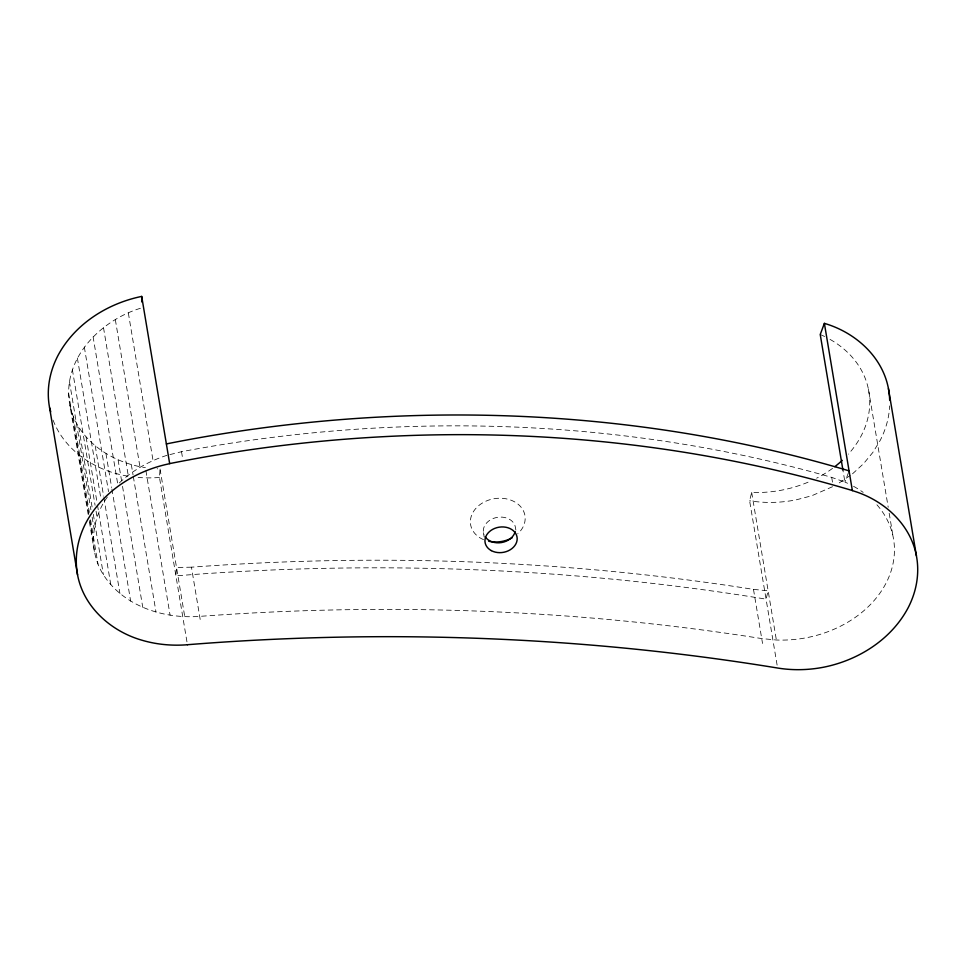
<?xml version="1.0" encoding="UTF-8"?>
<svg xmlns="http://www.w3.org/2000/svg" width="966" height="966" viewBox="0 0 966 966"><rect width="100%" height="100%" fill="white"/><g stroke="black" fill="none" stroke-linecap="round" stroke-linejoin="round"><path stroke-width="0.72" stroke-dasharray="4.83 3.62" d="M88.148 514.298L69.878 405.08C61.16 359.171 100.887 319.529 142.256 307.743M876.923 504.783A105.33 83.004 -9.5 0 1 878.686 594.875A105.33 83.004 -9.5 0 1 776.374 640.011L761.715 638.574A2001.081 1576.874 -9.5 0 0 199.672 616.38C163.652 619.061 123.708 606.358 103.422 574.806C88.039 550.692 91.251 518.235 108.252 495.824M186.957 641.81L159.462 477.47L160.054 469.053L157.12 468.776M777.111 665.103L749.604 500.762L751.681 492.418A105.33 83.004 -9.5 0 0 809.979 481.37M848.559 472.35L844.936 482.094A105.33 83.004 -9.5 0 1 848.691 483.809M852.507 473.835L863.507 463.704L872.805 452.486L880.195 440.411A121.1 95.429 -9.5 0 0 889.638 405.925M166.961 455.324C148.643 461.205 131.521 470.877 117.792 484.425L93.098 336.832M850.237 475.453L837.534 484.026M832.547 486.707L811.645 495.8L796.322 499.808A105.777 83.354 -9.5 0 1 749.604 500.774M169.871 454.6L181.511 451.714A1169.367 921.467 -9.5 0 1 831.702 477.385L844.936 482.094L842.956 470.285M191.449 567.187L176.512 567.453L175.921 575.857A2007.324 1581.789 -9.5 0 1 766.074 599.149L768.139 590.818L753.492 589.381A2001.081 1576.874 -9.5 0 0 191.449 567.187L200.505 621.307M69.878 405.08C77.256 440.255 111.573 462.666 145.395 467.629M53.058 420.125C63.092 446.389 87.181 464.96 113.626 472.857A105.777 83.354 -9.5 0 0 128.393 476.238M868.434 389.226L888.201 507.295M889.179 513.2L893.139 536.818M831.702 477.385L832.523 482.3M751.681 492.418L776.374 640.011M753.492 589.381L762.548 643.489M515.868 530.044L515.397 527.231A16.205 12.763 -9.5 0 0 495.872 517.655A16.205 12.763 -9.5 0 0 484.063 534.814M483.447 532.677L484.147 536.891M181.511 451.714L182.333 456.628M160.054 469.053L184.748 616.646M128.333 312.936L153.039 460.528M145.89 470.575L170.088 615.209M115.328 319.613L140.022 467.206M131.304 464.513L133.042 474.849M133.284 476.323L156.009 612.106M103.495 327.631L128.2 475.224M118.081 459.804L121.535 480.464M122.525 486.369L142.775 607.397M105.97 453.573L111.645 487.516M111.899 488.989L130.664 601.166M84.32 347.023L108.53 491.658M95.236 445.954L103.628 496.138M103.881 497.611L119.929 593.547M77.365 357.988L100.826 498.202M86.095 437.115L97.204 503.528M97.457 505.001L110.788 584.696M72.353 369.519L95.079 505.303M96.069 511.207L97.059 517.112M78.717 427.214L92.301 508.382M93.291 514.286L103.422 574.806M69.407 381.377L90.901 509.77M92.132 517.148L94.113 528.957M73.283 416.467L89.331 512.403M90.575 519.78L97.977 564.059M68.574 393.307L88.824 514.335M89.814 520.239L93.279 540.9M89.391 521.676L94.571 552.673M853.546 486.309A105.33 83.004 -9.5 0 1 863.193 492.394M159.462 477.47A105.777 83.354 -9.5 0 1 138.138 477.445M830.023 339.38A105.33 83.004 -9.5 0 1 848.329 454.177M832.559 468.377A105.33 83.004 -9.5 0 1 816.608 478.206M820.231 334.502A105.33 83.004 -9.5 0 1 825.23 336.82M483.531 539.644A27.543 21.711 -9.5 0 1 475.405 508.901A27.543 21.711 -9.5 0 1 515.12 502.139A27.543 21.711 -9.5 0 1 517.728 533.824"/><path stroke-width="1.45" d="M187.452 644.72A2007.324 1581.789 -9.5 0 1 777.594 668.025A105.777 83.354 -9.5 0 0 824.312 667.071C858.81 660.007 891.473 639.287 908.185 607.686A121.1 95.429 -9.5 0 0 916.432 555.873L888.442 388.61C882.417 356.406 854.97 332.232 824.384 323.369L820.231 334.502L842.956 470.285M77.57 574.879A121.1 95.429 -9.5 0 1 85.805 523.077C102.517 491.477 135.192 470.756 169.678 463.68L141.688 296.417C107.19 303.481 74.527 324.202 57.815 355.814A121.1 95.429 -9.5 0 0 49.568 407.616L77.558 574.879C83.583 607.083 111.03 631.269 141.616 640.12A105.777 83.354 -9.5 0 0 187.452 644.745M916.432 555.873C910.407 523.669 882.96 499.494 852.374 490.643L824.384 323.369M49.568 407.616L50.739 411.782M141.688 296.417L141.966 302.08M169.654 463.595A1175.912 926.635 -9.5 0 1 852.423 490.559M166.369 443.925A1175.912 926.635 -9.5 0 1 849.126 470.877M888.43 388.61A121.1 95.429 -9.5 0 1 889.674 400.105M842.267 460.347A105.33 83.004 -9.5 0 1 834.817 466.675M512.185 537.772A27.543 21.711 -9.5 0 1 488.711 541.274M515.168 531.698A16.205 12.763 -9.5 0 1 501.583 542.542A16.205 12.763 -9.5 0 1 485.149 536.806M491.296 550.608A16.205 12.763 -9.5 0 0 517.052 540.429A16.205 12.763 -9.5 0 0 494.846 528.342A16.205 12.763 -9.5 0 0 491.296 550.608"/></g></svg>
